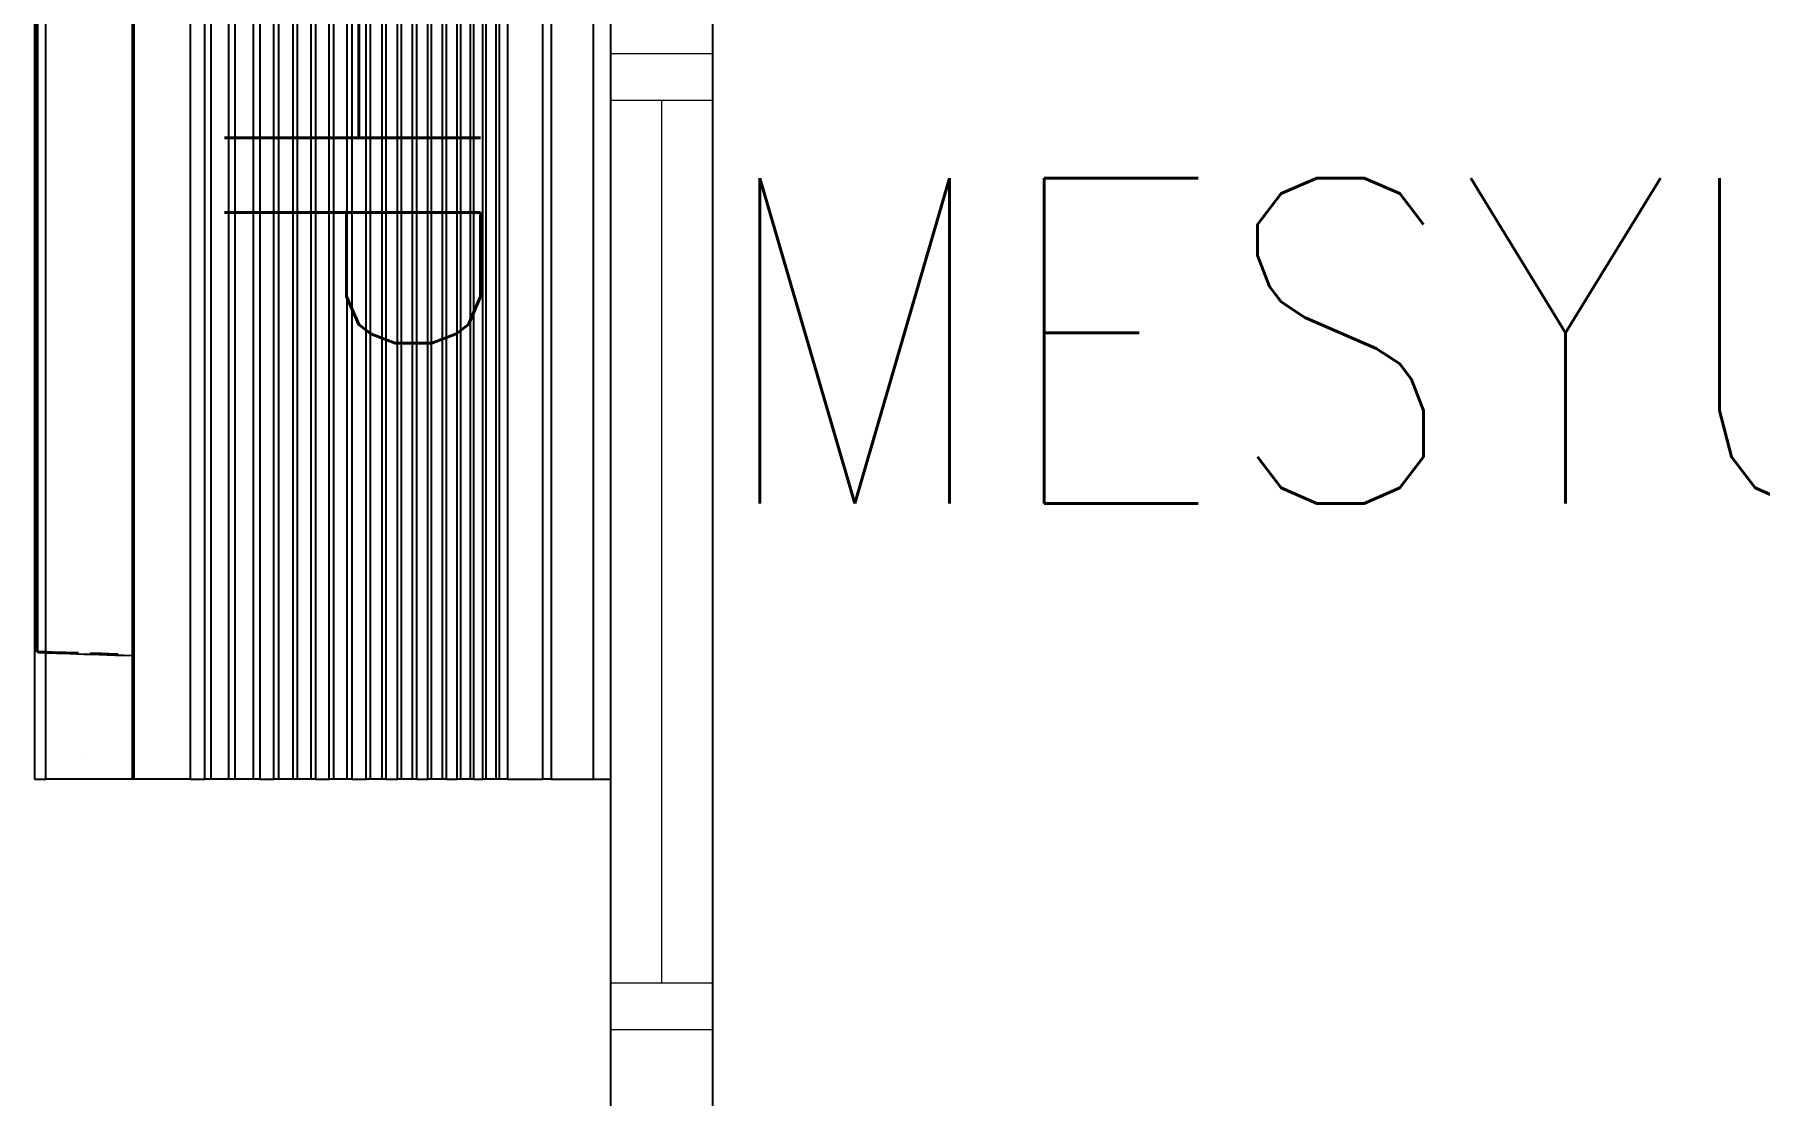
# Model space of a CAD drawing. Header units: inches. Extents: x -86493719 to 430035, y 21644 to 1519532.
# Drawn here: x 56960 to 58816, y 68726 to 69868 of the extents above; entities that cross this region are included whole.
import ezdxf
from ezdxf.enums import TextEntityAlignment as Align

# ---------------------------------------------------------------- set-up
doc = ezdxf.new("R2010")
doc.units = ezdxf.units.IN
doc.header["$MEASUREMENT"] = 0
doc.layers.add('Edges', color=7, linetype='Continuous')
doc.layers.add('partition', color=8, linetype='Continuous')
doc.layers.add('t3', color=8, linetype='Continuous', lineweight=25)
doc.layers.add('WIN', color=8, linetype='Continuous', lineweight=18)
doc.styles.add('LAILA', font='romans.shx', dxfattribs={"width": 0.85})

# ---------------------------------------------------------------- blocks, each defined once
blk = doc.blocks.new('air con')
at = {"layer": 'Edges'}
for p, q in [((71.402, 41.898), (152.402, 41.898)), ((152.402, 41.095), (152.402, 41.898)), ((71.402, 41.095), (152.402, 41.095)), ((152.402, 39.122), (152.402, 41.095)), ((71.402, 39.122), (152.402, 39.122)), ((152.402, 39.122), (152.402, 38.724)), ((152.402, 38.724), (71.402, 38.724)), ((152.402, 37.092), (152.402, 38.724)), ((152.402, 37.092), (71.402, 37.092)), ((152.402, 36.701), (71.402, 36.701)), ((152.402, 36.542), (71.402, 36.542)), ((152.402, 37.092), (152.402, 36.701)), ((152.402, 36.701), (152.402, 36.542)), ((152.402, 36.542), (152.402, 36.078)), ((152.402, 36.078), (71.402, 36.078)), ((152.402, 35.914), (71.402, 35.914)), ((152.402, 36.078), (152.402, 35.914)), ((152.402, 35.493), (152.402, 35.914)), ((152.402, 35.493), (71.402, 35.493)), ((152.402, 35.34), (71.402, 35.34)), ((152.402, 34.877), (71.402, 34.877)), ((152.402, 35.493), (152.402, 35.34)), ((152.402, 35.34), (152.402, 34.877)), ((152.402, 34.877), (152.402, 34.709)), ((152.402, 34.709), (71.402, 34.709)), ((152.402, 34.207), (71.402, 34.207)), ((152.402, 34.022), (71.402, 34.022)), ((152.402, 34.207), (152.402, 34.709)), ((152.402, 34.207), (152.402, 34.022)), ((152.402, 34.022), (152.402, 33.51)), ((152.402, 33.51), (71.402, 33.51)), ((152.402, 33.335), (71.402, 33.335)), ((152.402, 33.51), (152.402, 33.335)), ((152.402, 32.826), (152.402, 33.335)), ((152.402, 32.826), (71.402, 32.826)), ((152.402, 32.625), (71.402, 32.625)), ((152.402, 32.826), (152.402, 32.625)), ((152.402, 32.625), (152.402, 32.098)), ((152.402, 32.098), (71.402, 32.098)), ((152.402, 31.911), (71.402, 31.911)), ((152.402, 32.098), (152.402, 31.911)), ((152.402, 31.378), (152.402, 31.911)), ((152.402, 31.378), (71.402, 31.378)), ((152.402, 31.189), (71.402, 31.189)), ((152.402, 31.378), (152.402, 31.189)), ((152.402, 31.189), (152.402, 30.654)), ((152.402, 30.654), (71.402, 30.654)), ((152.402, 30.439), (71.402, 30.439)), ((152.402, 30.654), (152.402, 30.439)), ((152.402, 29.791), (152.402, 30.439)), ((152.402, 29.791), (71.402, 29.791)), ((152.402, 29.562), (71.402, 29.562)), ((152.402, 29.791), (152.402, 29.562)), ((152.402, 29.562), (152.402, 28.935)), ((152.402, 28.935), (71.402, 28.935)), ((152.402, 28.714), (71.402, 28.714)), ((152.402, 28.935), (152.402, 28.714)), ((152.402, 28.092), (152.402, 28.714)), ((152.402, 28.092), (71.402, 28.092)), ((152.402, 27.871), (71.402, 27.871)), ((152.402, 28.092), (152.402, 27.871)), ((152.402, 27.871), (152.402, 27.226)), ((152.402, 27.226), (71.402, 27.226)), ((152.402, 27.024), (71.402, 27.024)), ((152.402, 27.226), (152.402, 27.024)), ((152.402, 27.024), (152.402, 26.349)), ((152.402, 26.349), (71.402, 26.349)), ((152.402, 26.117), (71.402, 26.117)), ((152.402, 26.349), (152.402, 26.117)), ((152.402, 25.469), (152.402, 26.117)), ((152.402, 25.469), (71.402, 25.469)), ((152.402, 25.162), (71.402, 25.162)), ((152.402, 25.469), (152.402, 25.162)), ((152.402, 25.162), (152.402, 24.304)), ((152.402, 24.304), (71.402, 24.304)), ((152.402, 24.304), (152.402, 24.002)), ((152.402, 24.002), (71.402, 24.002)), ((152.402, 24.002), (152.402, 23.184)), ((152.402, 23.184), (71.402, 23.184)), ((152.402, 22.883), (71.402, 22.883)), ((152.402, 23.184), (152.402, 22.883)), ((152.402, 22.213), (152.402, 22.883)), ((152.402, 22.213), (71.402, 22.213)), ((152.402, 22.213), (152.402, 19.568)), ((152.402, 19.568), (71.402, 19.568)), ((152.402, 19.493), (71.402, 19.493)), ((146.588, 19.085), (146.601, 19.493)), ((152.402, 19.568), (152.402, 19.493)), ((152.402, 19.493), (152.402, 15.42)), ((146.504, 18.391), (146.514, 18.752)), ((146.514, 18.752), (146.516, 18.813)), ((146.562, 18.299), (146.575, 18.687)), ((146.575, 18.687), (146.588, 19.085)), ((146.484, 17.685), (146.494, 18.035)), ((146.494, 18.035), (146.504, 18.391)), ((146.538, 17.558), (146.55, 17.923)), ((146.55, 17.923), (146.562, 18.299)), ((146.479, 17.503), (146.484, 17.685)), ((146.516, 16.869), (146.527, 17.206)), ((146.527, 17.206), (146.538, 17.558)), ((151.402, 17.184), (151.402, 17.175)), ((146.438, 16.032), (146.447, 16.349)), ((146.447, 16.349), (146.456, 16.673)), ((146.456, 16.673), (146.464, 16.956)), ((146.486, 15.948), (146.495, 16.239)), ((146.495, 16.239), (146.505, 16.546)), ((146.505, 16.546), (146.516, 16.869)), ((146.421, 15.42), (76.921, 15.42)), ((146.421, 15.42), (146.429, 15.722)), ((146.468, 15.42), (146.421, 15.42)), ((146.421, 15.42), (146.421, 15.051)), ((146.429, 15.722), (146.438, 16.032)), ((146.468, 15.42), (146.477, 15.675)), ((152.402, 15.42), (146.468, 15.42)), ((146.468, 15.42), (146.468, 15.051)), ((146.477, 15.675), (146.486, 15.948)), ((152.402, 14.898), (152.402, 15.42)), ((71.402, 14.898), (152.402, 14.898)), ((146.421, 15.051), (76.921, 15.051)), ((146.421, 15.012), (76.921, 15.012)), ((146.468, 15.051), (146.421, 15.051)), ((146.421, 15.051), (146.421, 15.012))]:
    blk.add_line(p, q, dxfattribs=at)
blk = doc.blocks.new('1.5HP AIR CONDITION')
at = {"xscale": 22.95287572191861, "yscale": 22.95287572191861, "zscale": 22.95287572191861}
blk.add_blockref('air con', (-3117.8, -341.9), dxfattribs=at)
at = {"insert": (-992.3, 480.1), "char_height": 275.47, "width": 2697.104, "attachment_point": 1, "style": 'LAILA'}
blk.add_mtext('1.5HP', dxfattribs=at)

msp = doc.modelspace()

# ---------------------------------------------------------------- linework, layer by layer
at = {"layer": 'partition'}
for p, q in [((57579.3, 72728.6), (57579.3, 67748.6)), ((57689.3, 72728.6), (57689.3, 67748.6))]:
    msp.add_line(p, q, dxfattribs=at)
at = {"layer": 'WIN'}
for p, q in [((57579.3, 69797.1), (57579.3, 69847.1)), ((57689.3, 69847.1), (57689.3, 69797.1)), ((57579.3, 69797.1), (57579.3, 68847.1)), ((57634.3, 69797.1), (57634.3, 68847.1)), ((57689.3, 69797.1), (57689.3, 68847.1)), ((57579.3, 68797.1), (57579.3, 68847.1)), ((57689.3, 68847.1), (57689.3, 68797.1))]:
    msp.add_line(p, q, dxfattribs=at)
for points in [[(57689.3, 69847.1), (57579.3, 69847.1)], [(57579.3, 69797.1), (57689.3, 69797.1)], [(57689.3, 68847.1), (57579.3, 68847.1)], [(57579.3, 68797.1), (57689.3, 68797.1)]]:
    msp.add_lwpolyline(points, dxfattribs=at)

# ---------------------------------------------------------------- block references
at = {"rotation": 270}
msp.add_blockref('1.5HP AIR CONDITION', (56959.6, 69446.7), dxfattribs=at)

# ---------------------------------------------------------------- texts
at = {"layer": 't3', "style": 'LAILA', "width": 0.85}
msp.add_text('MESYUARAT1', height=350, dxfattribs=at).set_placement((57689.3, 69713.4), align=Align.TOP_LEFT)

doc.saveas('drawing.dxf')
